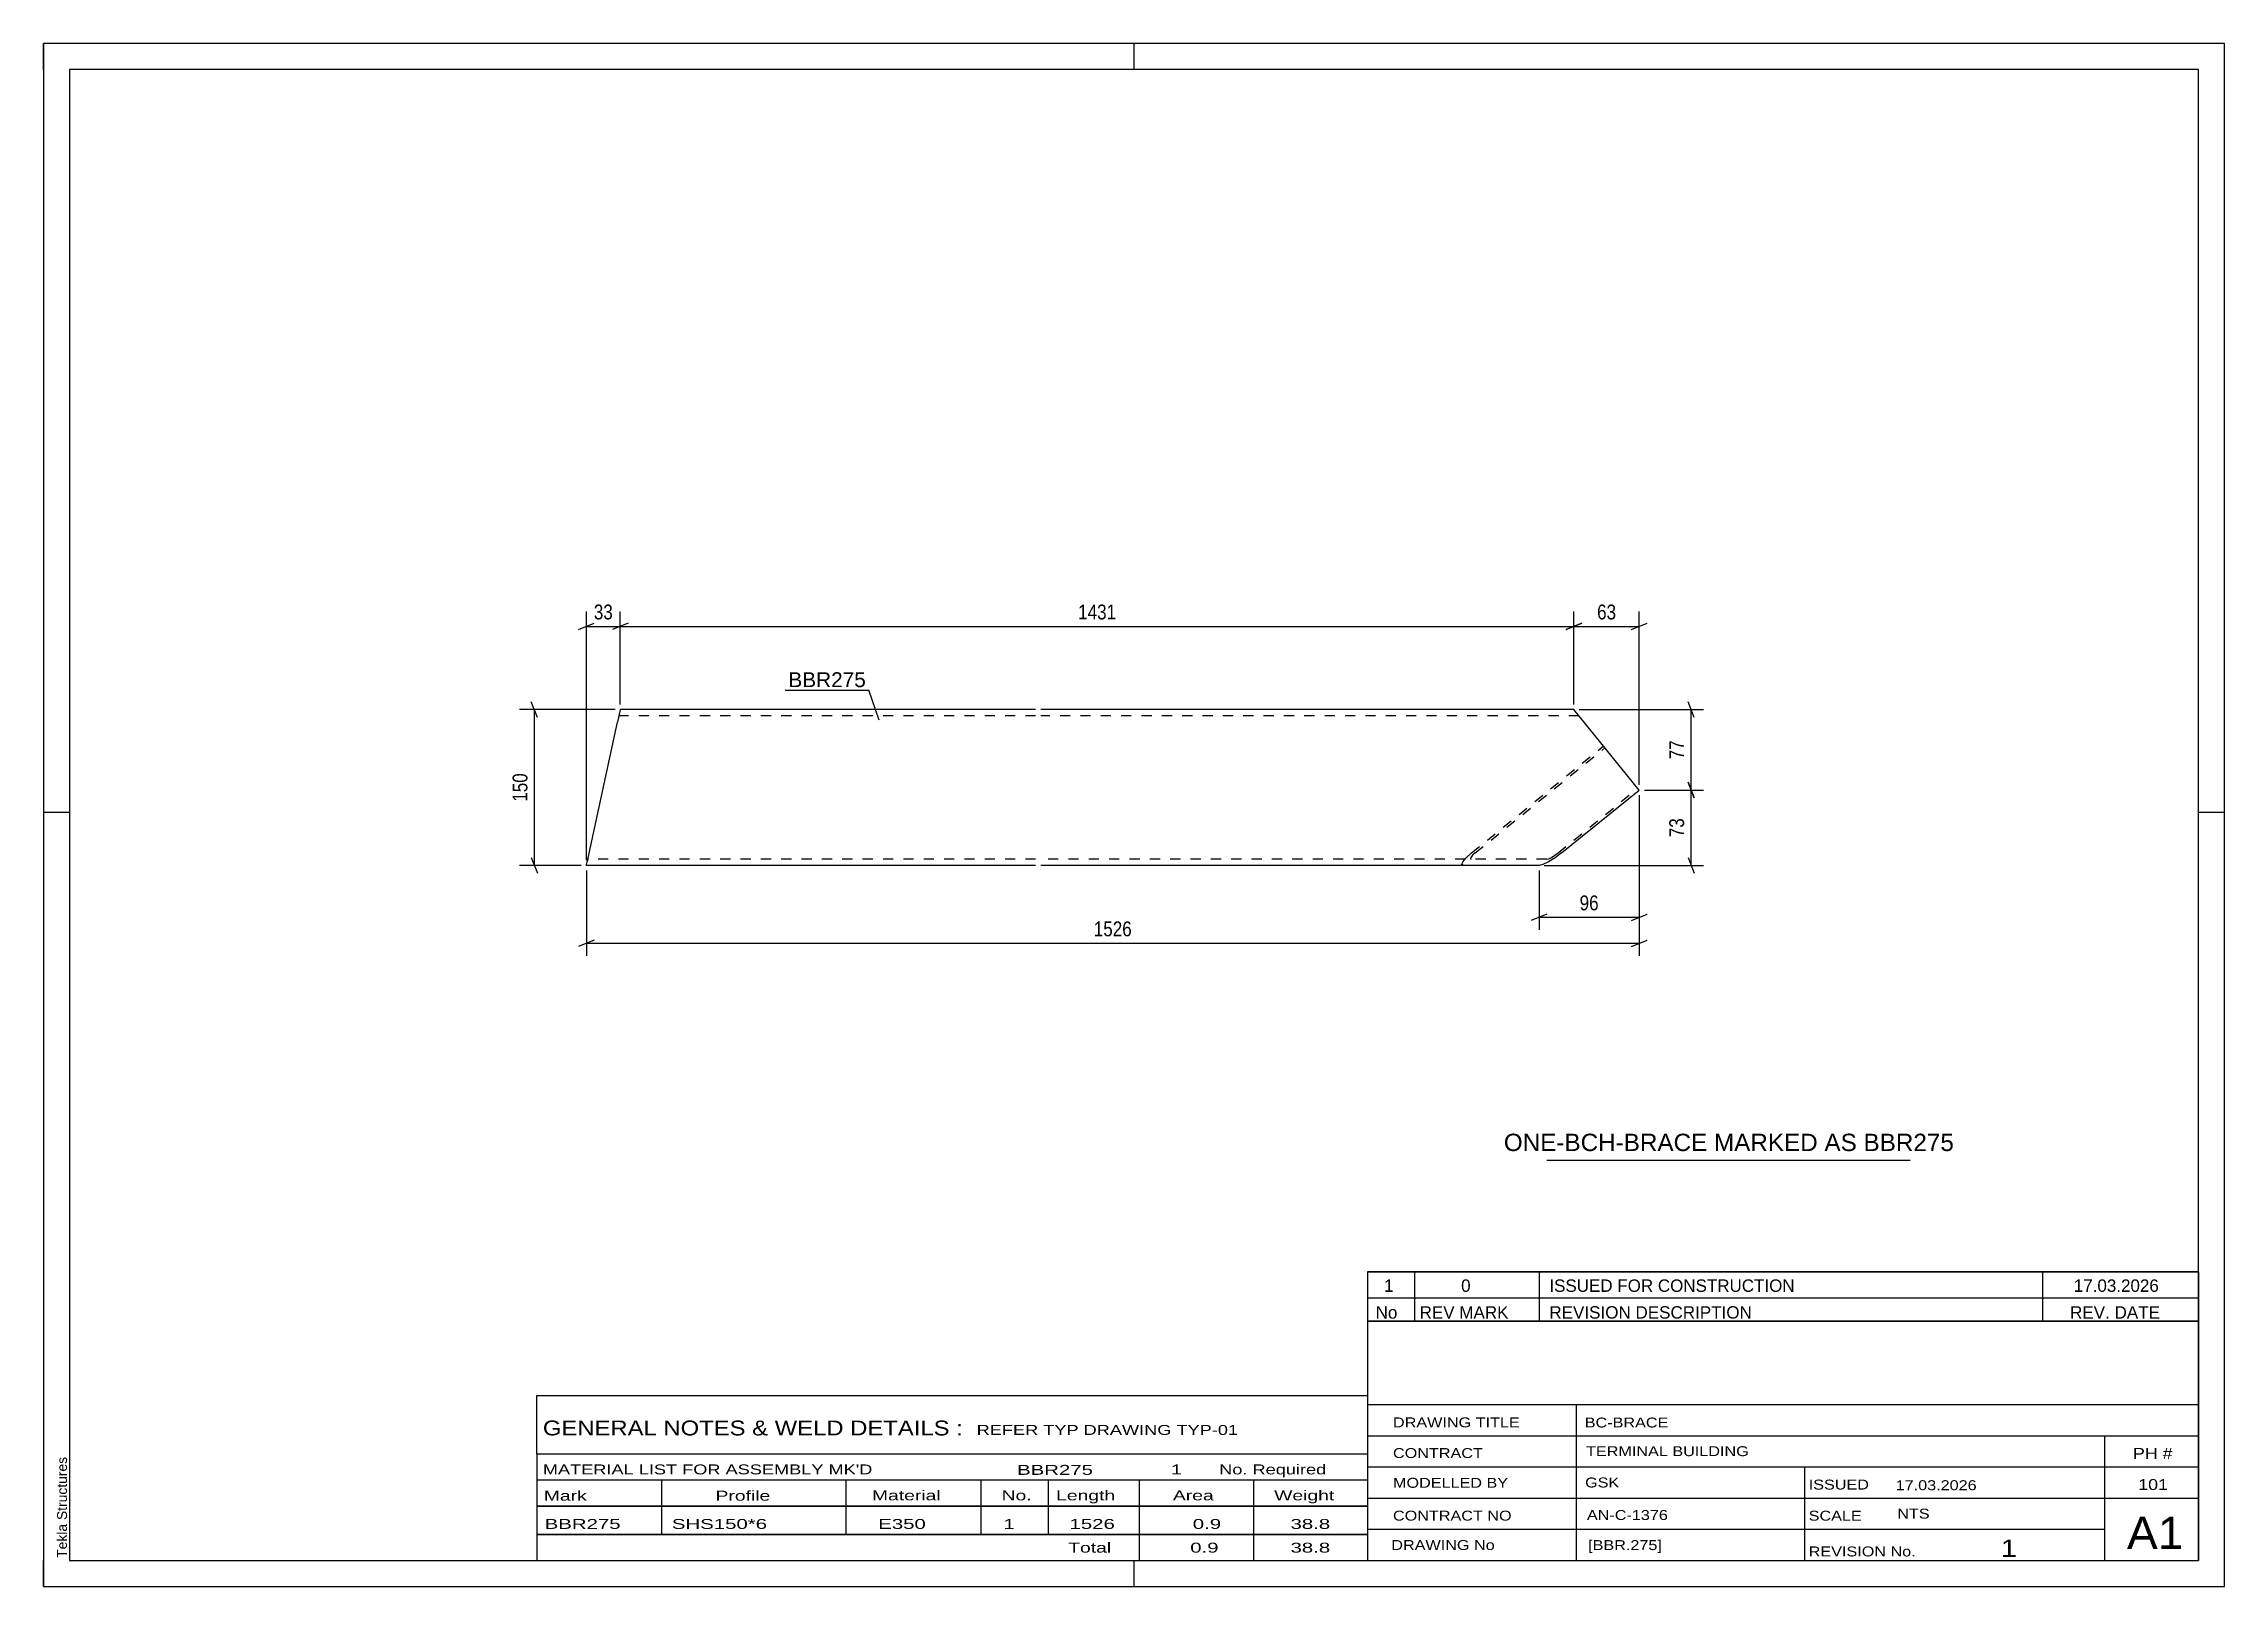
# Model space of a CAD drawing. Header units: millimetres. Extents: x 0 to 420, y 0 to 297.
import ezdxf

# ---------------------------------------------------------------- set-up
doc = ezdxf.new("R2010")
doc.units = ezdxf.units.MM
doc.linetypes.add('DXK_LINE_DOT2', pattern=[3.9198, 1.9599, -1.9599])
doc.styles.add('Arial', font='ARIAL.TTF', dxfattribs={"height": 0.2})
doc.styles.add('Arial Narrow', font='ARIALN.TTF', dxfattribs={"height": 0.2})

# ---------------------------------------------------------------- blocks, each defined once
blk = doc.blocks.new('Unknown-585755068-1162')
at = {"color": 5, "linetype": 'Continuous'}
for p, q in [((420, 297), (0, 297)), ((0, 297), (0, 0)), ((0, 292), (0, 297)), ((210, 292), (210, 297)), ((420, 0), (420, 297)), ((415, 292), (5, 292)), ((5, 292), (5, 5)), ((415, 5), (415, 292)), ((5, 149), (0, 149)), ((420, 149), (415, 149)), ((0, 0), (0, 5)), ((5, 5), (415, 5)), ((210, 0), (210, 5)), ((0, 0), (420, 0))]:
    blk.add_line(p, q, dxfattribs=at)
at = {"color": 174, "linetype": 'Continuous', "style": 'Arial'}
blk.add_text('Tekla Structures', height=1.9102, rotation=90, dxfattribs=at).set_placement((4.5, 5.5))
blk = doc.blocks.new('Part-585755068-1733 - 1709')
at = {"color": 2, "linetype": 'Continuous'}
for p, q in [((111.06, 168.8), (110.54, 166.4)), ((191.06, 168.8), (111.06, 168.8)), ((294.74, 168.8), (192.06, 168.8)), ((307.3, 153.31), (294.74, 168.8)), ((104.85, 140.28), (110.54, 166.4)), ((292.36, 141.2), (307.3, 153.31)), ((104.53, 138.8), (104.57, 138.98)), ((191.06, 138.8), (104.53, 138.8)), ((104.57, 138.98), (104.85, 140.28)), ((288.01, 138.8), (192.06, 138.8)), ((288.77, 138.98), (288.01, 138.8)), ((289.86, 139.5), (288.77, 138.98)), ((291.12, 140.28), (289.86, 139.5)), ((292.36, 141.2), (291.12, 140.28))]:
    blk.add_line(p, q, dxfattribs=at)
at = {"color": 7, "linetype": 'DXK_LINE_DOT2'}
for p, q in [((191.06, 167.6), (110.8, 167.6)), ((295.72, 167.6), (192.06, 167.6)), ((275.02, 141.2), (300.42, 161.79)), ((275.72, 141.2), (300.7, 161.45)), ((291.67, 141.2), (307.03, 153.65)), ((104.85, 140.28), (104.68, 139.5)), ((104.79, 140), (104.81, 140.09)), ((191.06, 140), (104.79, 140)), ((289.49, 140), (192.06, 140)), ((273.14, 138.98), (273.34, 139.5)), ((273.45, 138.8), (273.14, 138.98)), ((273.34, 139.5), (274, 140.28)), ((274, 140.28), (275.02, 141.2)), ((274.87, 140.35), (274.78, 140.09)), ((274.78, 140.09), (274.93, 140)), ((275.2, 140.74), (274.87, 140.35)), ((275.72, 141.2), (275.2, 140.74)), ((289.49, 140), (289.87, 140.09)), ((289.87, 140.09), (290.42, 140.35)), ((290.42, 140.35), (291.05, 140.74)), ((291.05, 140.74), (291.67, 141.2))]:
    blk.add_line(p, q, dxfattribs=at)
blk = doc.blocks.new('StraightDimension-585755068-1974 - 1709')
at = {"color": 7, "linetype": 'Continuous'}
for p, q in [((308.3, 153.31), (319.7, 153.31)), ((317.9, 151.81), (316.7, 154.81)), ((317.3, 138.8), (317.3, 153.31)), ((289.01, 138.8), (319.7, 138.8)), ((316.7, 140.3), (317.9, 137.3))]:
    blk.add_line(p, q, dxfattribs=at)
at = {"color": 0}
blk.add_wipeout([(316.55, 148.48), (312.35, 148.48), (312.35, 143.63), (316.55, 143.63)], dxfattribs=at)
at = {"color": 3, "style": 'Arial Narrow'}
blk.add_text('73', height=2.863, rotation=90.0002, dxfattribs=at).set_placement((315.95, 144.23))
blk = doc.blocks.new('StraightDimension-585755068-1997 - 1709')
at = {"color": 7, "linetype": 'Continuous'}
for p, q in [((307.3, 152.31), (307.3, 126.4)), ((288.01, 137.8), (288.01, 126.4)), ((289.51, 129.4), (286.51, 128.2)), ((288.01, 128.8), (307.3, 128.8)), ((305.8, 128.2), (308.8, 129.4))]:
    blk.add_line(p, q, dxfattribs=at)
at = {"color": 0}
blk.add_wipeout([(300.08, 129.55), (300.08, 133.75), (295.23, 133.75), (295.23, 129.55)], dxfattribs=at)
at = {"color": 3, "style": 'Arial Narrow'}
blk.add_text('96', height=2.863, dxfattribs=at).set_placement((295.83, 130.15))
blk = doc.blocks.new('StraightDimension-585755068-1772 - 1709')
at = {"color": 7, "linetype": 'Continuous'}
for p, q in [((103.03, 184.2), (106.03, 185.4)), ((104.53, 139.8), (104.53, 187.65)), ((112.56, 185.4), (109.56, 184.2)), ((111.06, 169.8), (111.06, 187.65)), ((104.53, 184.8), (111.06, 184.8))]:
    blk.add_line(p, q, dxfattribs=at)
at = {"color": 0}
blk.add_wipeout([(110.22, 185.55), (110.22, 189.75), (105.37, 189.75), (105.37, 185.55)], dxfattribs=at)
at = {"color": 3, "style": 'Arial Narrow'}
blk.add_text('33', height=2.863, dxfattribs=at).set_placement((105.97, 186.15))
blk = doc.blocks.new('StraightDimension-585755068-1764 - 1709')
at = {"color": 7, "linetype": 'Continuous'}
for p, q in [((110.06, 168.8), (91.68, 168.8)), ((95.13, 167.3), (93.93, 170.3)), ((94.53, 138.8), (94.53, 168.8)), ((103.53, 138.8), (91.68, 138.8)), ((93.93, 140.3), (95.13, 137.3))]:
    blk.add_line(p, q, dxfattribs=at)
at = {"color": 0}
blk.add_wipeout([(93.78, 157.14), (89.58, 157.14), (89.58, 150.46), (93.78, 150.46)], dxfattribs=at)
at = {"color": 3, "style": 'Arial Narrow'}
blk.add_text('150', height=2.863, rotation=90.0002, dxfattribs=at).set_placement((93.18, 151.06))
blk = doc.blocks.new('StraightDimension-585755068-1770 - 1709')
at = {"color": 7, "linetype": 'Continuous'}
for p, q in [((296.24, 185.4), (293.24, 184.2)), ((294.74, 169.8), (294.74, 187.65)), ((305.8, 184.2), (308.8, 185.4)), ((307.3, 154.31), (307.3, 187.65)), ((294.74, 184.8), (307.3, 184.8))]:
    blk.add_line(p, q, dxfattribs=at)
at = {"color": 0}
blk.add_wipeout([(303.45, 185.55), (303.45, 189.75), (298.59, 189.75), (298.59, 185.55)], dxfattribs=at)
at = {"color": 3, "style": 'Arial Narrow'}
blk.add_text('63', height=2.863, dxfattribs=at).set_placement((299.19, 186.15))
blk = doc.blocks.new('StraightDimension-585755068-1771 - 1709')
at = {"color": 7, "linetype": 'Continuous'}
for p, q in [((112.56, 185.4), (109.56, 184.2)), ((111.06, 169.8), (111.06, 187.65)), ((293.24, 184.2), (296.24, 185.4)), ((294.74, 169.8), (294.74, 187.65)), ((111.06, 184.8), (294.74, 184.8))]:
    blk.add_line(p, q, dxfattribs=at)
at = {"color": 0}
blk.add_wipeout([(207.16, 185.55), (207.16, 189.75), (198.65, 189.75), (198.65, 185.55)], dxfattribs=at)
at = {"color": 3, "style": 'Arial Narrow'}
blk.add_text('1431', height=2.863, dxfattribs=at).set_placement((199.25, 186.15))
blk = doc.blocks.new('StraightDimension-585755068-1784 - 1709')
at = {"color": 7, "linetype": 'Continuous'}
for p, q in [((307.3, 152.31), (307.3, 121.4)), ((104.53, 137.8), (104.53, 121.4)), ((106.03, 124.4), (103.03, 123.2)), ((104.53, 123.8), (307.3, 123.8)), ((305.8, 123.2), (308.8, 124.4))]:
    blk.add_line(p, q, dxfattribs=at)
at = {"color": 0}
blk.add_wipeout([(210.17, 124.55), (210.17, 128.75), (201.66, 128.75), (201.66, 124.55)], dxfattribs=at)
at = {"color": 3, "style": 'Arial Narrow'}
blk.add_text('1526', height=2.863, dxfattribs=at).set_placement((202.26, 125.15))
blk = doc.blocks.new('StraightDimension-585755068-1973 - 1709')
at = {"color": 7, "linetype": 'Continuous'}
for p, q in [((295.74, 168.8), (319.7, 168.8)), ((317.9, 167.3), (316.7, 170.3)), ((317.3, 153.31), (317.3, 168.8)), ((308.3, 153.31), (319.7, 153.31)), ((316.7, 154.81), (317.9, 151.81))]:
    blk.add_line(p, q, dxfattribs=at)
at = {"color": 0}
blk.add_wipeout([(316.55, 163.48), (312.35, 163.48), (312.35, 158.63), (316.55, 158.63)], dxfattribs=at)
at = {"color": 3, "style": 'Arial Narrow'}
blk.add_text('77', height=2.863, rotation=90.0002, dxfattribs=at).set_placement((315.95, 159.23))
blk = doc.blocks.new('Unknown-585755068-2190')
at = {"color": 7, "linetype": 'Continuous'}
for p, q in [((95, 36.75), (255, 36.75)), ((95, 25.5), (95, 36.75)), ((255, 36.75), (255, 25.5)), ((95, 25.5), (255, 25.5)), ((95, 25.5), (95, 20.5)), ((255, 25.5), (255, 20.5)), ((95, 20.5), (255, 20.5)), ((95, 20.5), (95, 15.5)), ((119, 20.5), (119, 15.5)), ((154.5, 20.5), (154.5, 15.5)), ((180.5, 20.5), (180.5, 15.5)), ((193.5, 20.5), (193.5, 15.5)), ((211, 20.5), (211, 15.5)), ((233, 20.5), (233, 15.5)), ((255, 20.5), (255, 15.5)), ((95, 15.5), (255, 15.5)), ((95, 15.45), (95, 10.05)), ((95, 15.45), (255, 15.45)), ((119, 15.5), (119, 10)), ((154.5, 15.5), (154.5, 10)), ((180.5, 15.5), (180.5, 10)), ((193.5, 15.5), (193.5, 10)), ((211, 15.5), (211, 10)), ((233, 15.5), (233, 10)), ((255, 15.45), (255, 10.05)), ((95, 10.05), (255, 10.05)), ((95, 10), (255, 10)), ((95, 10), (95, 5)), ((211, 10), (211, 5)), ((233, 10), (233, 5)), ((255, 10), (255, 5)), ((95, 5), (255, 5))]:
    blk.add_line(p, q, dxfattribs=at)
at = {"color": 7, "style": 'Arial Narrow'}
for s, height, width, p in [('GENERAL NOTES & WELD DETAILS :', 2.8633, 1.4, (96.15, 29.06)), ('REFER TYP DRAWING TYP-01', 1.9089, 1.6, (179.7, 29.16)), ("MATERIAL LIST FOR ASSEMBLY MK'D", 1.9089, 1.6, (96.15, 21.56)), ('BBR275', 1.909, 1.794707, (187.48, 21.47)), ('1', 1.91, 1.794707, (217.08, 21.56)), ('No. Required', 1.9089, 1.6, (226.41, 21.56)), ('Mark', 1.909, 1.7, (96.34, 16.5)), ('Profile', 1.909, 1.7, (129.41, 16.5)), ('Material', 1.909, 1.7, (159.54, 16.56)), ('No.', 1.909, 1.7, (184.5, 16.56)), ('Length', 1.909, 1.7, (195, 16.56)), ('Area', 1.909, 1.7, (217.5, 16.56)), ('Weight', 1.909, 1.7, (237, 16.56))]:
    blk.add_text(s, height=height, dxfattribs=dict(at, width=width)).set_placement(p)
at = {"color": 7, "linetype": 'Continuous', "style": 'Arial Narrow'}
for s, height, width, p in [('BBR275', 1.909, 1.794707, (96.5, 11.06)), ('SHS150*6', 1.909, 1.794707, (121, 11.06)), ('E350', 1.909, 1.794707, (160.74, 11.06)), ('1', 1.91, 1.794707, (184.86, 11.06)), ('1526', 1.909, 1.794707, (197.58, 11.06)), ('0.9', 1.909, 1.794707, (221.32, 11.06)), ('38.8', 1.909, 1.794707, (240.14, 11.06)), ('Total', 1.909, 1.7, (197.33, 6.5)), ('0.9', 1.909, 1.794707, (220.83, 6.5)), ('38.8', 1.909, 1.794707, (240.14, 6.5))]:
    blk.add_text(s, height=height, dxfattribs=dict(at, width=width)).set_placement(p)
blk = doc.blocks.new('Unknown-585755068-2188')
at = {"color": 7, "linetype": 'Continuous'}
for p, q in [((255, 51.05), (255, 5)), ((255, 51.05), (415, 51.05)), ((415, 51), (415, 5)), ((255, 35), (415, 35)), ((295.14, 35), (295.14, 5)), ((255, 29), (415, 29)), ((397, 5.05), (397, 29.05)), ((255, 23), (415, 23)), ((339.14, 23), (339.14, 5)), ((255, 17), (415, 17)), ((255, 11), (397, 11)), ((255, 5), (415, 5))]:
    blk.add_line(p, q, dxfattribs=at)
at = {"color": 7, "style": 'Arial Narrow'}
for s, height, width, p in [('DRAWING TITLE', 1.9089, 1.425378, (259.88, 30.61)), ('BC-BRACE', 1.909, 1.425378, (296.81, 30.59)), ('CONTRACT', 1.909, 1.425378, (259.88, 24.71)), ('TERMINAL BUILDING', 1.9089, 1.425378, (297.06, 25.07)), ('MODELLED BY', 1.9089, 1.425378, (259.88, 18.98)), ('GSK', 1.909, 1.425378, (296.88, 19.04)), ('ISSUED', 1.909, 1.425378, (339.94, 18.64)), ('17.03.2026', 1.909, 1.425378, (356.69, 18.52)), ('CONTRACT NO', 1.9089, 1.425378, (259.88, 12.66)), ('AN-C-1376', 1.909, 1.425378, (297.23, 12.78)), ('SCALE', 1.909, 1.425378, (339.94, 12.65)), ('A1', 6.204, 1.25, (401.24, 7.2)), ('DRAWING No', 1.909, 1.425378, (259.56, 7)), ('[BBR.275]', 1.909, 1.425378, (297.46, 6.99)), ('1', 3.34, 1.5, (376.91, 5.68)), ('REVISION No.', 1.9089, 1.425378, (339.94, 5.77))]:
    blk.add_text(s, height=height, dxfattribs=dict(at, width=width)).set_placement(p)
at = {"color": 7, "linetype": 'Continuous', "style": 'Arial Narrow'}
for s, height, width, p in [('PH #', 2.1, 1.42538, (402.4, 24.55)), ('101', 2.1, 1.42538, (403.41, 18.55)), ('NTS', 1.909, 1.425378, (357, 13.05))]:
    blk.add_text(s, height=height, dxfattribs=dict(at, width=width)).set_placement(p)
blk = doc.blocks.new('Unknown-585755068-2189')
at = {"color": 7, "linetype": 'Continuous'}
for p, q in [((255, 60.55), (415, 60.55)), ((415, 60.55), (255, 60.55)), ((255, 60.55), (255, 55.55)), ((264, 60.55), (264, 55.55)), ((288, 60.55), (288, 55.55)), ((385, 60.55), (385, 55.55)), ((415, 60.55), (415, 55.55)), ((255, 55.55), (415, 55.55)), ((255, 55.55), (255, 51.05)), ((255, 55.55), (415, 55.55)), ((264, 55.55), (264, 51.05)), ((288, 55.55), (288, 51.05)), ((385, 55.55), (385, 51.05)), ((415, 55.55), (415, 51.05)), ((415, 51.05), (255, 51.05))]:
    blk.add_line(p, q, dxfattribs=at)
at = {"color": 7, "linetype": 'Continuous', "style": 'Arial Narrow'}
for s, height, width, p in [('1', 2.39, 1.196471, (258.16, 56.7)), ('0', 2.39, 1.196471, (273, 56.7)), ('ISSUED FOR CONSTRUCTION', 2.3861, 1.196471, (290, 56.7)), ('17.03.2026', 2.386, 1.196471, (391, 56.7)), ('No', 2.386, 1.2, (256.54, 51.55)), ('REV MARK', 2.386, 1.2, (265, 51.55)), ('REVISION DESCRIPTION', 2.3861, 1.2, (290, 51.55)), ('REV. DATE', 2.386, 1.2, (390.28, 51.55))]:
    blk.add_text(s, height=height, dxfattribs=dict(at, width=width)).set_placement(p)
blk = doc.blocks.new('Unknown-585755068-2191')
at = {"color": 7, "linetype": 'Continuous'}
blk.add_line((289.5, 82.05), (359.5, 82.05), dxfattribs=at)
at = {"color": 7, "style": 'Arial'}
blk.add_text('ONE-BCH-BRACE MARKED AS BBR275', height=3.3428, dxfattribs=at).set_placement((281.23, 83.8))
blk = doc.blocks.new('Mark-585755068-1736 - 1709')
at = {"color": 0}
blk.add_wipeout([(158.33, 173.11), (158.33, 176.11), (143.44, 176.11), (143.44, 173.11)], dxfattribs=at)
blk.add_wipeout([(158.33, 173.11), (158.33, 176.11), (143.44, 176.11), (143.44, 173.11)], dxfattribs=at)
at = {"color": 30, "linetype": 'Continuous'}
for p in [(142.84, 172.51), (160.9, 166.77)]:
    blk.add_line(p, (158.93, 172.51), dxfattribs=at)
at = {"color": 3, "style": 'Arial'}
blk.add_text('BBR275', height=2.865, dxfattribs=at).set_placement((143.44, 173.11))

msp = doc.modelspace()

# ---------------------------------------------------------------- block references
for name in ['Unknown-585755068-1162', 'Part-585755068-1733 - 1709', 'Unknown-585755068-2191', 'Unknown-585755068-2189', 'Unknown-585755068-2188', 'Unknown-585755068-2190']:
    msp.add_blockref(name, (0, 0))

# ---------------------------------------------------------------- next in the draw order: block references
for name in ['StraightDimension-585755068-1772 - 1709', 'StraightDimension-585755068-1974 - 1709']:
    msp.add_blockref(name, (0, 0))

# ---------------------------------------------------------------- next in the draw order: block references
for name in ['StraightDimension-585755068-1764 - 1709', 'StraightDimension-585755068-1997 - 1709']:
    msp.add_blockref(name, (0, 0))

# ---------------------------------------------------------------- next in the draw order: block references
msp.add_blockref('StraightDimension-585755068-1770 - 1709', (0, 0))

# ---------------------------------------------------------------- next in the draw order: block references
for name in ['StraightDimension-585755068-1771 - 1709', 'StraightDimension-585755068-1784 - 1709']:
    msp.add_blockref(name, (0, 0))

# ---------------------------------------------------------------- next in the draw order: block references
for name in ['Mark-585755068-1736 - 1709', 'StraightDimension-585755068-1973 - 1709']:
    msp.add_blockref(name, (0, 0))

doc.saveas('drawing.dxf')
